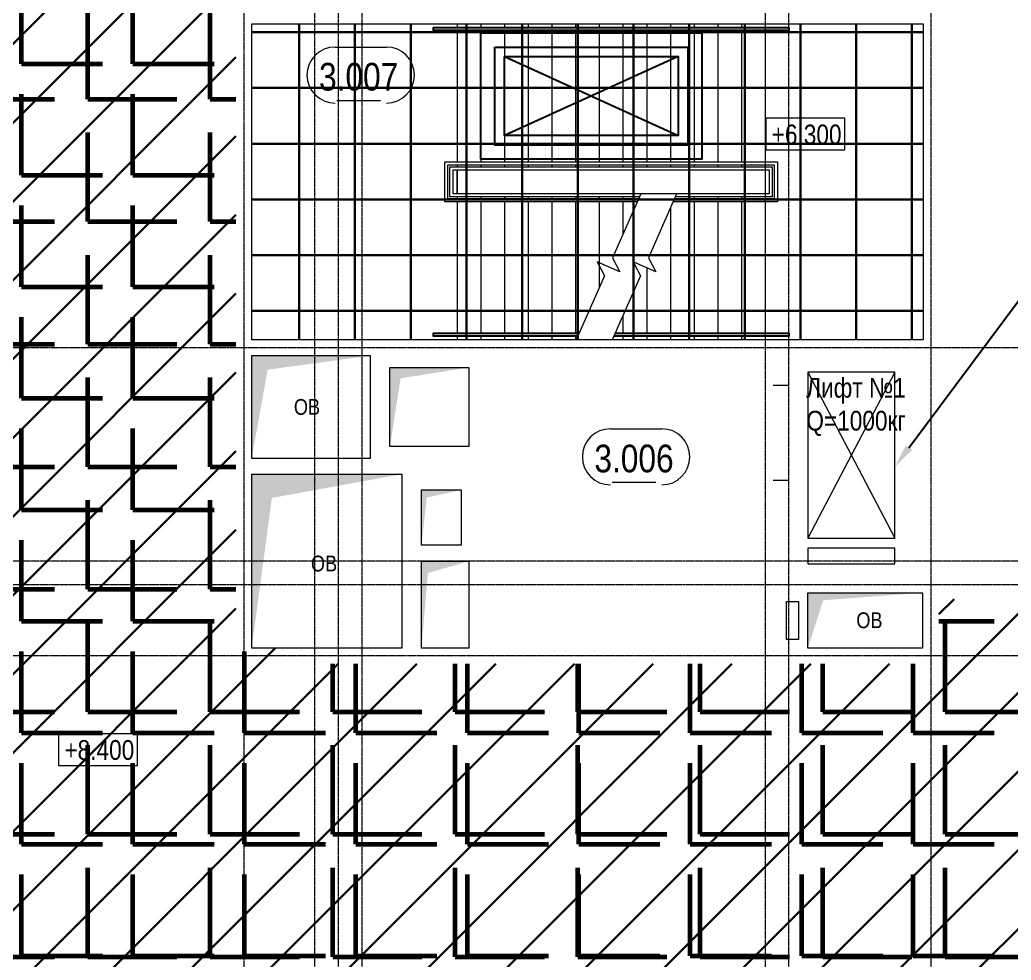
# Model space of a CAD drawing. Header units: millimetres. Extents: x -65509 to 912790, y 446 to 713294.
# Drawn here: x 8445 to 20994, y 328700 to 340601 of the extents above; entities that cross this region are included whole.
import ezdxf
from ezdxf import colors
from ezdxf.entities.mleader import LeaderData, LeaderLine
from ezdxf.enums import TextEntityAlignment as Align
from ezdxf.math import Vec2, Vec3

# ---------------------------------------------------------------- set-up
doc = ezdxf.new("R2010")
doc.units = ezdxf.units.MM
doc.linetypes.add('CENTER2', pattern=[28.575, 19.05, -3.175, 3.175, -3.175])
for name, color, linetype, lineweight in [('8.1) Нал. пол 8 вып.', 190, 'Continuous', 30), ('8.2) Линолеум 8 вып', 90, 'Continuous', 60), ('9.1) Линолеум 9  9.2 Инв', 3, 'Continuous', 60), ('9.2) Юра итоговая пол плитка', 3, 'Continuous', 30), ('АИ_Текст', 250, 'Continuous', 13), ('АР_Area', 250, 'Continuous', 5), ('АР_Отверстия', 250, 'Continuous', 9), ('АР_Отметка', 250, 'Continuous', 13), ('АР_Проем', 250, 'Continuous', 0), ('АР_Ф_ЛК', 250, 'Continuous', 5), ('ОВ_Шахты', 250, 'Continuous', 5), ('РД_Оси_100', 250, 'Continuous', 0), ('ТХ_Оборудование', 250, 'Continuous', 9)]:
    doc.layers.add(name, color=color, linetype=linetype, lineweight=lineweight)
doc.layers.add('АР_Делит', color=250, linetype='Continuous', lineweight=0, plot=False)
doc.layers.add('РД_Кровля', color=250, linetype='Continuous', lineweight=25, plot=False)
doc.layers.add('ВТ_оборудование', color=250, linetype='Continuous')
doc.styles.add('Arial_Narrow_08', font='ARIALN.TTF', dxfattribs={"width": 0.8})
doc.styles.add('style1', font='ARIALN.TTF')
pattern_1 = [(0, (0, 0), (0, 1550.67), [1127.76, -422.91]), (90, (0, 0), (-1550.67, 9e-14), [1127.76, -422.91])]
pattern_2 = [(0, (0, 0), (0, 1410.97), [1026.16, -384.81]), (90, (0, 0), (-1410.97, 9e-14), [1026.16, -384.81])]

# ---------------------------------------------------------------- blocks, each defined once
blk = doc.blocks.new('otv')
at = {"linetype": 'Continuous'}
blk.add_lwpolyline([(0, -1), (0, 0), (1, 0), (1, -1)], close=True, dxfattribs=at)
blk.add_solid([(0, -1), (0, 0), (0.1346, -0.1366), (1, 0)], dxfattribs=at)
blk = doc.blocks.new('Отметка_план')
at = {"color": 7}
blk.add_lwpolyline([(0, 0), (10, 0), (10, 4), (0, 4)], close=True, dxfattribs=at)
at = {"style": 'Arial_Narrow_08', "width": 0.8}
blk.add_attdef('OTMG', text='', height=2.5, dxfattribs=at).set_placement((9.06, 0.7), align=Align.RIGHT)
blk = doc.blocks.new('Люк_ЛК_кровля')
for points in [[(-300, 1300), (2500, 1300), (2500, -300), (-300, -300)], [(-120, 1120), (2320, 1120), (2320, -120), (-120, -120)], [(0, 1000), (2200, 1000), (2200, 0), (0, 0)]]:
    blk.add_lwpolyline(points, close=True)
for points in [[(0, 1000), (2200, 0)], [(2200, 1000), (0, 0)]]:
    blk.add_lwpolyline(points)
blk = doc.blocks.new('оси_рен')
at = {"layer": 'РД_Оси_100', "color": 251, "linetype": 'CENTER2', "true_color": 0x636466}
for p, q in [((1215752.916, 135558.25), (1215752.916, 223268.25)), ((1225207.916, 151813.25), (1189697.958, 151813.25))]:
    blk.add_line(p, q, dxfattribs=at)
for points in [[(1207052.916, 223268.25), (1207052.916, 135558.25)], [(1207952.916, 135558.25), (1207952.916, 223268.25)], [(1208252.916, 135558.25), (1208252.916, 223268.25)], [(1208552.916, 135558.25), (1208552.916, 223268.25)], [(1213652.916, 223268.25), (1213652.916, 135558.25)], [(1213952.916, 135558.25), (1213952.916, 223268.25)], [(1225207.916, 149113.25), (1190197.958, 149113.25), (1189697.958, 149263.25)], [(1225207.916, 148813.25), (1190197.958, 148813.25), (1189697.958, 148663.25)], [(1225207.916, 147913.25), (1189697.958, 147913.25)]]:
    blk.add_lwpolyline(points, dxfattribs=at)
blk = doc.blocks.new('MOK-МаркаПом_овал_ареал')
for p, q in [((-2.99, 3.76), (3.52, 3.76)), ((-2.75, -3), (2.75, -3))]:
    blk.add_line(p, q)
for centre, radius, start, end in [((-2.99, 0.21), 3.55, 90, 270), ((3.52, 0.21), 3.55, 270, 90), ((-7.41, 0), 7.16, 0, 0.001)]:
    blk.add_arc(centre, radius, start, end)
at = {"color": 0, "style": 'style1'}
blk.add_attdef('АР-ПОМЕЩЕНИЕ:НОМЕР', text='', height=3, dxfattribs=at).set_placement((0.26, 0), align=Align.MIDDLE)

msp = doc.modelspace()

# ---------------------------------------------------------------- hatches: boundary and pattern name
at = {"layer": '8.1) Нал. пол 8 вып.'}
h = msp.add_hatch(dxfattribs=at)
h.set_pattern_fill('ANSI31', color=256, scale=222)
h.paths.add_polyline_path([(11149.997, 345740.607), (8509.998, 345740.607), (8509.998, 343930.608), (7790, 343930.362), (7790, 328460.607), (12070, 328460.607), (12070, 332650.607), (11380, 332650.607), (11380, 332650.607), (11180, 332650.607), (11180, 334850.607), (11180, 335050.607), (11180, 336350.607), (11180, 340750.607), (11180, 340970.607), (12070, 340970.607), (12070, 343930.607), (11270, 343930.608), (11149.997, 343930.608)])
h = msp.add_hatch(dxfattribs=at)
h.set_pattern_fill('ANSI31', color=256, scale=222)
h.paths.add_polyline_path([(45123.272, 333269.238), (27580, 333269.238), (27580, 333050.607), (26680, 333050.607), (26680, 333269.238), (20080, 333269.238), (20080, 332450.607), (19881.718, 332450.607), (19881.718, 332450.607), (18300, 332450.607), (18180, 332450.607), (14080, 332450.607), (13580, 332450.607), (13280, 332450.607), (12070, 332450.607), (12070, 328460.607), (25800.609, 328460.607), (25800.609, 328750.607), (26680, 328750.607), (27580, 328750.607), (27580, 328460.607), (45123.272, 328460.607)])
at = {"layer": '8.2) Линолеум 8 вып'}
h = msp.add_hatch(dxfattribs=at)
h.set_pattern_fill('ANGLE', color=256, scale=222)
h.set_pattern_definition(pattern_1)
h.paths.add_polyline_path([(11149.997, 345740.607), (8509.998, 345740.607), (8509.998, 343930.608), (7790, 343930.362), (7790, 328460.607), (12070, 328460.607), (12070, 332650.607), (11380, 332650.607), (11380, 332650.607), (11180, 332650.607), (11180, 334850.607), (11180, 335050.607), (11180, 336350.607), (11180, 340750.607), (11180, 340970.607), (12070, 340970.607), (12070, 343930.607), (11270, 343930.608), (11149.997, 343930.608)])
h = msp.add_hatch(dxfattribs=at)
h.set_pattern_fill('ANGLE', color=256, scale=222)
h.set_pattern_definition(pattern_1)
h.paths.add_polyline_path([(45123.272, 333269.238), (27580, 333269.238), (27580, 333050.607), (26680, 333050.607), (26680, 333269.238), (20080, 333269.238), (20080, 332450.607), (19881.718, 332450.607), (19881.718, 332450.607), (18300, 332450.607), (18180, 332450.607), (14080, 332450.607), (13580, 332450.607), (13280, 332450.607), (12070, 332450.607), (12070, 328460.607), (25800.609, 328460.607), (25800.609, 328750.607), (26680, 328750.607), (27580, 328750.607), (27580, 328460.607), (45123.272, 328460.607)])
at = {"layer": '9.1) Линолеум 9  9.2 Инв'}
h = msp.add_hatch(dxfattribs=at)
h.set_pattern_fill('ANGLE', color=256, scale=202)
h.set_pattern_definition(pattern_2)
h.paths.add_polyline_path([(11149.997, 345740.607), (8509.998, 345740.607), (8509.998, 343930.608), (7790, 343930.362), (7790, 328460.607), (12070, 328460.607), (12070, 332650.607), (11380, 332650.607), (11380, 332650.607), (11180, 332650.607), (11180, 334850.607), (11180, 335050.607), (11180, 336350.607), (11180, 340750.607), (11180, 340970.607), (12070, 340970.607), (12070, 343930.607), (11270, 343930.608), (11149.997, 343930.608)])
h = msp.add_hatch(dxfattribs=at)
h.set_pattern_fill('ANGLE', color=256, scale=202)
h.set_pattern_definition(pattern_2)
h.paths.add_polyline_path([(45123.272, 333269.238), (27580, 333269.238), (27580, 333050.607), (26680, 333050.607), (26680, 333269.238), (20080, 333269.238), (20080, 332450.607), (19881.718, 332450.607), (19881.718, 332450.607), (18300, 332450.607), (18180, 332450.607), (14080, 332450.607), (13580, 332450.607), (13280, 332450.607), (12070, 332450.607), (12070, 328460.607), (25800.609, 328460.607), (25800.609, 328750.607), (26680, 328750.607), (27580, 328750.607), (27580, 328460.607), (45123.272, 328460.607)])
at = {"layer": '9.2) Юра итоговая пол плитка'}
h = msp.add_hatch(dxfattribs=at)
h.set_pattern_fill('ANSI37', color=256, scale=222, angle=45)
h.paths.add_polyline_path([(13280.488, 340550.607), (19880, 340550.607), (19880, 336550.607), (13280.488, 336550.607)])
h.paths.add_polyline_path([(13280.488, 340550.607), (11380, 340550.607), (11380, 336550.607), (13280.488, 336550.607)])

# ---------------------------------------------------------------- linework, layer by layer
for points in [[(17880, 340465.607), (13680, 340465.607), (13680, 340505.607), (18180, 340505.607), (18180, 340465.607), (17880, 340465.607)], [(15508.618, 336595.607), (13680, 336595.607), (13680, 336635.607), (15526.248, 336635.607)], [(15981.055, 336635.607), (18180, 336635.607), (18180, 336595.607), (15963.425, 336595.607)]]:
    msp.add_lwpolyline(points)
at = {"layer": 'АР_Делит'}
msp.add_lwpolyline([(11380, 340550.607), (19880, 340550.607), (19880, 336550.607), (11380, 336550.607)], close=True, dxfattribs=at)
at = {"layer": 'АР_Проем'}
for p, q in [((17980, 335975.607), (18180, 335975.607)), ((17980, 334775.607), (18180, 334775.607))]:
    msp.add_line(p, q, dxfattribs=at)
at = {"layer": 'АР_Ф_ЛК'}
for p, q in [((13980, 340550.607), (13980, 340505.607)), ((13980, 340465.607), (13980, 338805.607)), ((14280, 340550.607), (14280, 340505.607)), ((14280, 340465.607), (14280, 338805.607)), ((14580, 340550.607), (14580, 340505.607)), ((14580, 340465.607), (14580, 338805.607)), ((14880, 340550.607), (14880, 340505.607)), ((14880, 340465.607), (14880, 338805.607)), ((15180, 340550.607), (15180, 340505.607)), ((15180, 340465.607), (15180, 338805.607)), ((15480, 340550.607), (15480, 340505.607)), ((15480, 340465.607), (15480, 338805.607)), ((15780, 340550.607), (15780, 340505.607)), ((15780, 340465.607), (15780, 338805.607)), ((16080, 340550.607), (16080, 340505.607)), ((16080, 340465.607), (16080, 338805.607)), ((16380, 340550.607), (16380, 340505.607)), ((16380, 340465.607), (16380, 338805.607)), ((16680, 340550.607), (16680, 340505.607)), ((16680, 340465.607), (16680, 338805.607)), ((16980, 340550.607), (16980, 340505.607)), ((16980, 340465.607), (16980, 338805.607)), ((17280, 340550.607), (17280, 340505.607)), ((17280, 340465.607), (17280, 338805.607)), ((17580, 340550.607), (17580, 340505.607)), ((17580, 340465.607), (17580, 338805.607)), ((17880, 340550.607), (17880, 340505.607)), ((17880, 340465.607), (17880, 338805.607)), ((13980, 338765.607), (13980, 338740.607)), ((13980, 338700.607), (13980, 338400.607)), ((14280, 338765.607), (14280, 338740.607)), ((14580, 338765.607), (14580, 338740.607)), ((14880, 338765.607), (14880, 338740.607)), ((15180, 338765.607), (15180, 338740.607)), ((15480, 338765.607), (15480, 338740.607)), ((15780, 338765.607), (15780, 338740.607)), ((16080, 338765.607), (16080, 338740.607)), ((16380, 338765.607), (16380, 338740.607)), ((16680, 338765.607), (16680, 338740.607)), ((16980, 338765.607), (16980, 338740.607)), ((17280, 338765.607), (17280, 338740.607)), ((17580, 338765.607), (17580, 338740.607)), ((17880, 338765.607), (17880, 338740.607)), ((17880, 338700.607), (17880, 338400.607)), ((13980, 338360.607), (13980, 338335.607)), ((14280, 338360.607), (14280, 338335.607)), ((14580, 338360.607), (14580, 338335.607)), ((14880, 338360.607), (14880, 338335.607)), ((15180, 338360.607), (15180, 338335.607)), ((15480, 338360.607), (15480, 338335.607)), ((15780, 338360.607), (15780, 338335.607)), ((16080, 338360.607), (16080, 338335.607)), ((16980, 338360.607), (16980, 338335.607)), ((17280, 338360.607), (17280, 338335.607)), ((17580, 338360.607), (17580, 338335.607)), ((17880, 338360.607), (17880, 338335.607)), ((13980, 338295.607), (13980, 336635.607)), ((14280, 338295.607), (14280, 336635.607)), ((14580, 338295.607), (14580, 336635.607)), ((14880, 338295.607), (14880, 336635.607)), ((15180, 338295.607), (15180, 336635.607)), ((15480, 338295.607), (15480, 336635.607)), ((15780, 338295.607), (15780, 337211.338)), ((16080, 338295.607), (16080, 337892)), ((16680, 338221.424), (16680, 336635.607)), ((16980, 338295.607), (16980, 336635.607)), ((17280, 338295.607), (17280, 336635.607)), ((17580, 338295.607), (17580, 336635.607)), ((17880, 338295.607), (17880, 336635.607)), ((16380, 337462.95), (16380, 336635.607)), ((16080, 336860.101), (16080, 336635.607)), ((13980, 336595.607), (13980, 336550.607)), ((14280, 336595.607), (14280, 336550.607)), ((14580, 336595.607), (14580, 336550.607)), ((14880, 336595.607), (14880, 336550.607)), ((15180, 336595.607), (15180, 336550.607)), ((15480, 336595.607), (15480, 336550.607)), ((16080, 336595.607), (16080, 336550.607)), ((16380, 336595.607), (16380, 336550.607)), ((16680, 336595.607), (16680, 336550.607)), ((16980, 336595.607), (16980, 336550.607)), ((17280, 336595.607), (17280, 336550.607)), ((17580, 336595.607), (17580, 336550.607)), ((17880, 336595.607), (17880, 336550.607))]:
    msp.add_line(p, q, dxfattribs=at)
for points in [[(17880, 339635.607, 0, 150, 0), (17413.751, 339635.607, 0, 0, 0), (13980, 339635.607, 0, 0, 0)], [(13980, 337465.607, 0, 150, 0), (14446.249, 337465.607, 0, 0, 0), (15780, 337465.607, 0, 0, 0)], [(16501.521, 337465.607, 0, 150, 0), (16967.77, 337465.607, 0, 0, 0), (17880, 337465.607, 0, 0, 0)]]:
    msp.add_lwpolyline(points, format="xyseb", dxfattribs=at)
for points in [[(16257.889, 338295.607), (13825, 338295.607), (13825, 338805.607), (18035, 338805.607), (18035, 338295.607), (16712.696, 338295.607)], [(16275.519, 338335.607), (13865, 338335.607), (13865, 338765.607), (17995, 338765.607), (17995, 338335.607), (16730.326, 338335.607)], [(16286.537, 338360.607), (13890, 338360.607), (13890, 338740.607), (17970, 338740.607), (17970, 338360.607), (16741.344, 338360.607)]]:
    msp.add_lwpolyline(points, dxfattribs=at)
for points in [[(13930, 338700.607), (17930, 338700.607), (17930, 338400.607), (13930, 338400.607)], [(13980, 338700.607), (17880, 338700.607), (17880, 338400.607), (13980, 338400.607)]]:
    msp.add_lwpolyline(points, close=True, dxfattribs=at)
at = {"layer": 'АР_Ф_ЛК', "lineweight": 0}
for points in [[(16304.167, 338400.607), (15946.89, 337589.99), (16039.455, 337412.59), (15753.497, 337538.625), (15846.062, 337361.224), (15488.785, 336550.607)], [(16758.974, 338400.607), (16401.697, 337589.99), (16494.262, 337412.59), (16208.304, 337538.625), (16300.869, 337361.224), (15943.592, 336550.607)]]:
    msp.add_lwpolyline(points, dxfattribs=at)
at = {"layer": 'ВТ_оборудование', "color": 7, "lineweight": 9}
msp.add_lwpolyline([(18150, 332760.607), (18150, 333240.607), (18300, 333240.607), (18300, 332760.607)], close=True, dxfattribs=at)
at = {"layer": 'ТХ_Оборудование'}
for p, q in [((18420.692, 336141.877), (19520.692, 334041.877)), ((19520.692, 336141.877), (18420.692, 334041.877))]:
    msp.add_line(p, q, dxfattribs=at)
for points in [[(19520.692, 336141.877), (18420.692, 336141.877), (18420.692, 334041.877), (19520.692, 334041.877)], [(19520.692, 333915.24), (18420.692, 333915.24), (18420.692, 333715.24), (19520.692, 333715.24)]]:
    msp.add_lwpolyline(points, close=True, dxfattribs=at)

# ---------------------------------------------------------------- block references
msp.add_blockref('оси_рен', (-1195772.915, 184637.358))
at = {"layer": 'АР_Area', "color": 250, "linetype": 'Continuous', "lineweight": 25}
ref = msp.add_blockref('MOK-МаркаПом_овал_ареал', (12734.173, 339880.688), dxfattribs=dict(at, xscale=100, yscale=100, zscale=100))
ref.add_attrib('АР-ПОМЕЩЕНИЕ:НОМЕР', '3.007', dxfattribs={"layer": '0', "color": 0, "height": 350, "style": 'style1'}).set_placement((12734.173, 339880.688), align=Align.MIDDLE)
ref = msp.add_blockref('MOK-МаркаПом_овал_ареал', (16219.656, 335049.293), dxfattribs=dict(at, xscale=100, yscale=100, zscale=100))
ref.add_attrib('АР-ПОМЕЩЕНИЕ:НОМЕР', '3.006', dxfattribs={"layer": '0', "color": 0, "height": 350, "style": 'style1'}).set_placement((16219.656, 335049.293), align=Align.MIDDLE)
at = {"layer": 'АР_Отверстия', "color": 1, "xscale": 1450, "yscale": 700}
msp.add_blockref('otv', (18420, 333350.607), dxfattribs=at)
at = {"layer": 'АР_Отметка'}
ref = msp.add_blockref('Отметка_план', (17889.258, 338955.269), dxfattribs=dict(at, xscale=100, yscale=100, zscale=100))
ref.add_attrib('OTMG', '+6.300', dxfattribs={"layer": '0', "color": 0, "height": 250, "style": 'style1'}).set_placement((18846.676, 339275.086), align=Align.TOP_RIGHT)
ref = msp.add_blockref('Отметка_план', (8936.228, 331165.602), dxfattribs=dict(at, xscale=100, yscale=100, zscale=100))
ref.add_attrib('OTMG', '+8.400', dxfattribs={"layer": '0', "color": 0, "height": 250, "style": 'style1'}).set_placement((9893.646, 331485.418), align=Align.TOP_RIGHT)
at = {"layer": 'ОВ_Шахты', "color": 1}
for p, xscale, yscale in [((11380, 336350.607), 1500, 1300), ((11380, 334850.607), 1900, 2200)]:
    msp.add_blockref('otv', p, dxfattribs=dict(at, xscale=xscale, yscale=yscale))
at = {"layer": 'ОВ_Шахты', "color": 1, "zscale": 1400}
for p, xscale, yscale in [((13130, 336200.607), 1000, 1000), ((13530, 334650.607), 500, 700), ((13530, 333750.607), 600, 1100)]:
    msp.add_blockref('otv', p, dxfattribs=dict(at, xscale=xscale, yscale=yscale))
at = {"layer": 'РД_Кровля'}
msp.add_blockref('Люк_ЛК_кровля', (14580, 339135.607), dxfattribs=at)

# ---------------------------------------------------------------- texts
at = {"layer": 'АИ_Текст', "color": 7, "insert": (19030, 335701.588), "char_height": 250, "width": 1700, "attachment_point": 5, "style": 'style1'}
msp.add_mtext('Лифт №1\\PQ=1000кг', dxfattribs=at)
at = {"layer": 'АР_Отверстия', "insert": (19199.606, 333000.607), "char_height": 200, "width": 1360.7889, "attachment_point": 5, "style": 'style1'}
msp.add_mtext('ОВ', dxfattribs=at)
at = {"layer": 'ОВ_Шахты', "char_height": 200, "attachment_point": 5, "style": 'style1'}
for insert, width in [((12080, 335700.607), 1400), ((12295.891, 333718.607), 1431.78102)]:
    msp.add_mtext('ОВ', dxfattribs=dict(at, insert=insert, width=width))

# ---------------------------------------------------------------- leaders
at = {"layer": 'АИ_Текст', "lineweight": 5}
ml = msp.add_multileader_mtext('Standard', dxfattribs=at)
ml.set_content('Лифт №1\\Pкабина 2100х1100х2200h\\PQ=1000 кг', color=256, style='style1')
ml.set_leader_properties(color=256)
ml.build(insert=Vec2(0, 0))
ml.multileader.update_dxf_attribs({"has_dogleg": 0, "text_left_attachment_type": 6, "text_right_attachment_type": 6, "arrow_head_size": 300, "scale": 100})
ctx = ml.context
ctx.base_point, ctx.scale, ctx.char_height, ctx.arrow_head_size, ctx.landing_gap_size, ctx.plane_origin, ctx.plane_x_axis, ctx.plane_y_axis = Vec3(21543.719, 337659.428), 100, 300, 300, 50, Vec3(24810.012, 337064.65), Vec3(1, 0.00000001), Vec3(-0.00000001, 1)
ctx.left_attachment, ctx.right_attachment = 6, 6
notes = []
notes.append((ctx, [(1, (1, 1, 0), (20743.719, 337659.428), (1, 0.00000001), 800, [(0, [(19520.692, 334944.49)], 0, [])])]))
ctx.mtext.insert, ctx.mtext.text_direction, ctx.mtext.rotation, ctx.mtext.flow_direction = Vec3(21593.719, 338019.428), Vec3(1, 0.00000001), 0.00000001, 5
for ctx, leaders in notes:
    for number, flags, end, landing, length, lines in leaders:
        leader = LeaderData()
        leader.index, (leader.has_last_leader_line, leader.has_dogleg_vector, leader.attachment_direction) = number, flags
        leader.last_leader_point, leader.dogleg_vector, leader.dogleg_length = Vec3(end), Vec3(landing), length
        for number, points, colour, breaks in lines:
            line = LeaderLine()
            line.index, line.vertices, line.color, line.breaks = number, Vec3.list(points), colors.encode_raw_color(colour), breaks
            leader.lines.append(line)
        ctx.leaders.append(leader)

doc.saveas('drawing.dxf')
